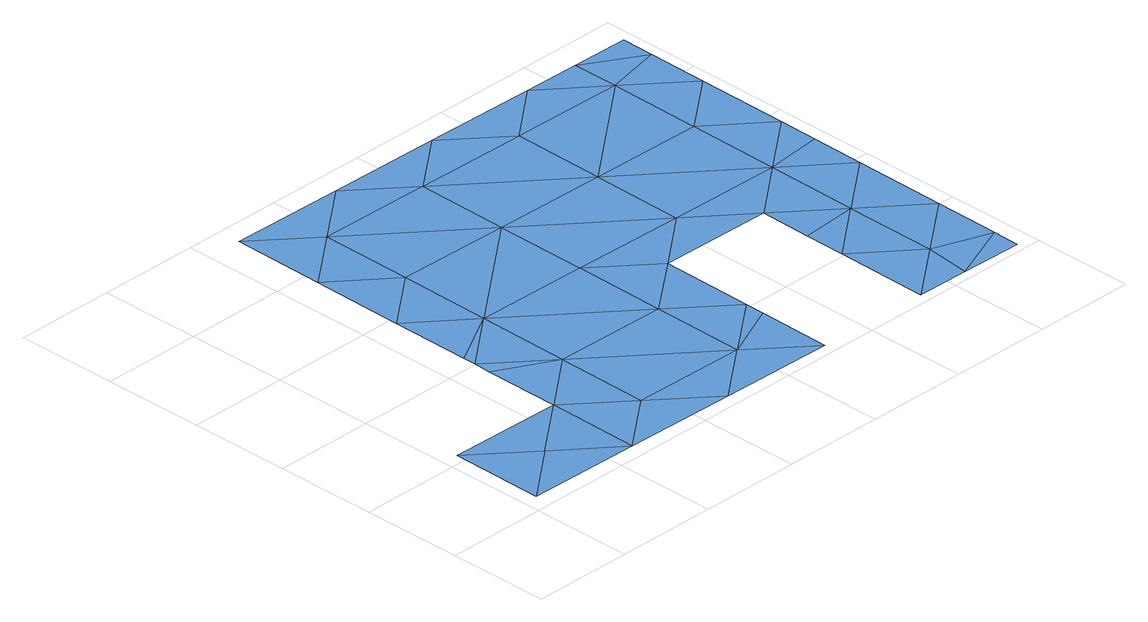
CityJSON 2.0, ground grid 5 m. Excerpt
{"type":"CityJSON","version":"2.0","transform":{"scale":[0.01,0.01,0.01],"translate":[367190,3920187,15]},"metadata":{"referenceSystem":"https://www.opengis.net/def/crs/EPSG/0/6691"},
"CityObjects":{
"waterbody1":{"type":"WaterBody","attributes":{"name":"9","class":"1140","function":"1","WaterBodyRiverFloodingRiskAttribute.description":"5","WaterBodyRiverFloodingRiskAttribute.rankOrg":"1","WaterBodyRiverFloodingRiskAttribute.adminType":"2","WaterBodyRiverFloodingRiskAttribute.scale":"L1"},"geometry":[{"type":"MultiSurface","lod":"1","boundaries":[[[0,1,2]],[[3,4,5]],[[6,7,0]],[[6,0,2]],[[8,2,9]],[[8,9,10]],[[9,11,10]],[[10,11,12]],[[12,11,13]],[[13,14,5]],[[5,14,3]],[[3,14,15]],[[3,15,16]],[[11,14,13]],[[15,17,18]],[[11,9,19]],[[19,9,20]],[[21,22,20]],[[18,17,23]],[[24,25,18]],[[26,27,28]],[[24,29,30]],[[31,27,32]],[[33,31,32]],[[34,32,35]],[[36,37,38]],[[15,14,11]],[[15,11,17]],[[17,11,19]],[[23,17,19]],[[19,39,23]],[[39,19,20]],[[20,40,39]],[[22,40,20]],[[35,32,27]],[[26,35,27]],[[23,28,18]],[[18,28,24]],[[24,28,27]],[[24,27,29]],[[31,29,27]],[[33,41,42]],[[32,41,33]],[[34,41,32]],[[4,3,43]],[[3,16,43]],[[43,16,44]],[[44,16,45]],[[16,25,45]],[[16,15,25]],[[25,15,18]],[[45,25,36]],[[36,25,37]],[[37,25,24]],[[37,24,46]],[[46,24,30]],[[38,37,46]],[[36,38,47]],[[48,47,49]],[[48,50,36]],[[48,36,47]],[[50,45,36]],[[44,45,50]],[[7,1,0]],[[1,21,51]],[[20,51,21]],[[20,9,51]],[[51,9,2]],[[51,2,1]]]}]}
},
"vertices":[
[366,313,53],[646,78,53],[653,540,53],[960,2153,53],[680,2389,53],[673,1926,53],[85,548,53],[78,86,53],[658,917,53],[940,767,53],[660,1002,53],[947,1229,53],[661,1066,53],[666,1464,53],[954,1691,53],[1521,1683,53],[1528,2145,53],[1514,1221,53],[2082,1212,53],[1507,759,53],[1501,296,53],[1213,69,53],[1781,61,53],[1795,985,53],[2649,1204,53],[2089,1674,53],[2358,720,53],[2642,742,53],[2362,977,53],[2930,969,53],[2933,1234,53],[2923,506,53],[2636,280,53],[2918,177,53],[2348,53,53],[2355,515,53],[2663,2128,53],[2656,1666,53],[2943,1893,53],[1788,523,53],[1786,425,53],[2609,49,53],[2916,44,53],[1248,2380,53],[1815,2372,53],[2095,2136,53],[2936,1431,53],[2948,2192,53],[2661,2359,53],[2950,2355,53],[2383,2363,53],[933,305,53]
]}
